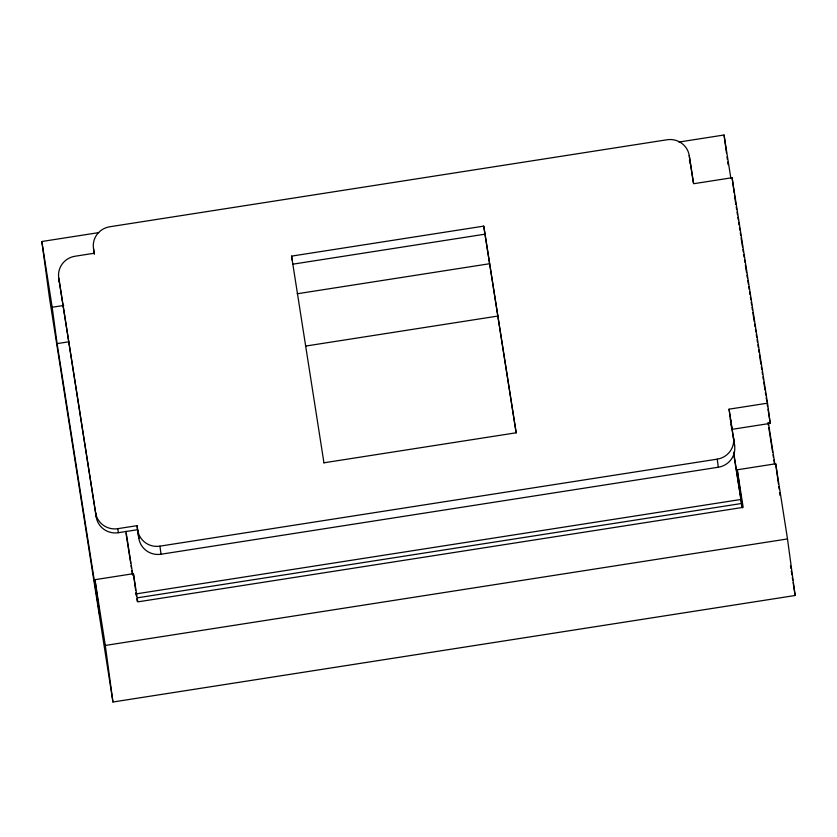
<?xml version="1.0" encoding="UTF-8"?>
<svg xmlns="http://www.w3.org/2000/svg" width="837" height="837" viewBox="0 0 837 837"><rect width="100%" height="100%" fill="white"/><g stroke="black" fill="none" stroke-linecap="round" stroke-linejoin="round"><path stroke-width="1.26" d="M742.388 507.661L737.261 469.787L775.7 463.782L787.502 538.934L795.15 595.494L112.953 702.002L49.498 298.066L41.85 241.506L98.703 232.623M678.828 142.06L724.047 134.998L730.858 178.302M731.8 429.381L770.239 423.376L767.508 403.172L732.093 177.726L693.653 183.721L689.228 155.546A19.45 19.021 -7.7 0 0 667.058 139.758L109.773 226.764A19.45 19.021 -7.7 0 0 93.503 248.547L94.288 254.322M292.123 260.161L291.579 256.122L483.744 226.126L516.209 432.781L324.034 462.788M292.626 264.21L484.749 234.214M737.261 469.787L743.162 507.358L137.833 601.866L133.407 573.68L94.968 579.685L99.885 616.042L57.094 343.62L52.176 307.263L63.706 305.463M297.219 293.766L489.53 263.739M57.094 343.62L68.624 341.82M305.526 346.089L497.837 316.062M730.157 417.255L729.069 409.178L767.508 403.172M93.503 248.547L94.236 253.245L75.027 256.248A19.45 19.021 -7.7 0 0 58.757 278.03L95.648 512.882A19.45 19.021 -7.7 0 0 117.818 528.67L137.038 525.667L138.869 538.442A19.45 19.021 -7.7 0 0 161.028 554.23L718.324 467.224A19.45 19.021 -7.7 0 0 734.593 445.441L729.069 409.178M58.757 278.03L96.192 516.921A19.45 19.021 -7.7 0 0 118.362 532.709L137.582 529.706L137.038 525.667M137.77 530.365A19.45 19.021 -7.7 0 0 159.94 546.153L717.236 459.147A19.45 19.021 -7.7 0 0 733.494 437.364M135.531 593.977L740.871 499.48L733.798 454.47M137.373 597.817L741.415 503.518L740.871 499.48M112.953 702.002L105.305 645.442L787.502 538.934M735.828 204.364L734.478 195.398M736.236 206.948L736.644 209.522M737.041 212.096L737.449 214.68M737.857 217.254L738.265 219.828M738.663 222.401L739.071 224.986M739.479 227.559L739.877 230.133M740.285 232.707L740.693 235.291M741.09 237.865L742.513 246.884M742.911 249.457L743.319 252.031M743.727 254.615L744.124 257.189M744.532 259.763L744.94 262.347M745.338 264.921L746.562 272.653M746.96 275.227L747.368 277.8M747.776 280.374L748.383 284.245M748.78 286.819L749.188 289.393M749.596 291.977L749.994 294.551M750.402 297.125L750.81 299.698M751.207 302.283L751.616 304.856M752.024 307.43L752.421 310.014M752.829 312.588L754.252 321.607M754.65 324.181L755.058 326.754M755.466 329.339L755.863 331.912M756.271 334.486L756.679 337.06M757.077 339.644L757.485 342.218M757.893 344.792L758.291 347.365M758.699 349.95L759.107 352.523M759.504 355.097L760.927 364.116M761.335 366.69L761.733 369.274M762.141 371.848L762.549 374.421M762.946 376.995L763.354 379.579M763.762 382.153L764.976 389.885M765.374 392.459L765.782 395.033M766.19 397.617L766.797 401.478M767.194 404.051L767.602 406.636M768.01 409.209L770.239 423.376M768.418 423.072L774.895 464.273M767.989 422.57L768.387 425.144M768.795 427.728L772.645 452.252M773.053 454.826L773.461 457.41M773.869 459.994L774.476 463.865M790.484 565.812L790.892 568.396M791.3 570.98L791.907 574.852M792.315 577.425L792.712 580.01M793.12 582.594L795.15 595.494M689.228 155.546L693.339 182.843M730.366 418.542L734.593 445.441M733.63 452.252L742.325 507.609M741.415 503.518L742.021 507.358M516.147 432.949L483.744 226.126M291.579 256.122L323.971 462.955M137.488 529.675L138.869 538.442M125.948 531.286L132.842 575.186M126.042 533.535L130.687 563.113M131.085 565.686L131.493 568.26M131.901 570.834L132.508 574.695M41.85 241.506L52.176 307.263M94.968 579.685L105.305 645.442M775.7 463.782L778.431 483.985M778.766 486.506L779.111 489.038M779.624 492.826L779.969 495.347M732.093 177.726L734.133 192.876M724.047 134.998L726.485 152.993M727.008 156.854L727.353 159.428M727.698 161.991L728.054 164.565M730.324 418.469L730.816 422.11M731.14 424.526L731.632 428.167M717.236 459.147L718.324 467.224M159.94 546.153L161.028 554.23M133.407 573.68L135.604 589.98M135.95 592.491L136.462 596.247M136.797 598.758L137.132 601.269M117.818 528.67L118.362 532.709M95.648 512.882L96.192 516.921M689.374 160.013A19.45 19.021 -7.7 0 1 690.316 163.623M59.301 282.079A19.45 19.021 -7.7 0 1 59.082 279.6"/></g></svg>
